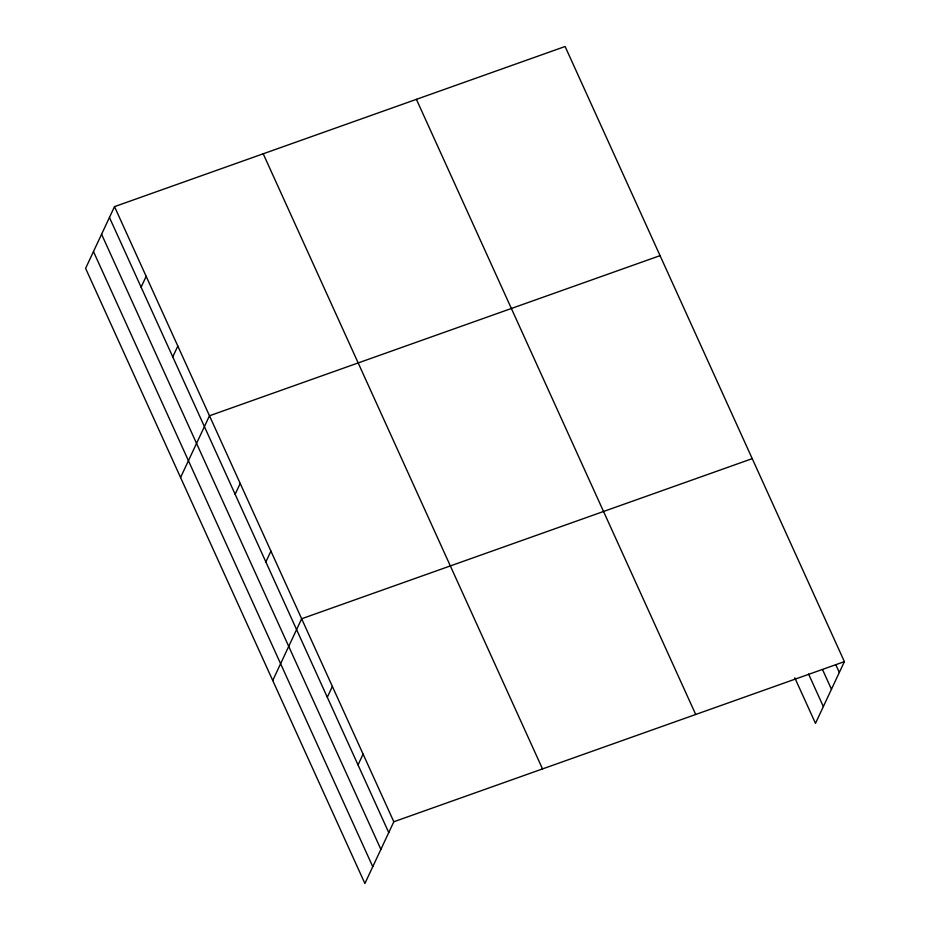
<?xml version="1.0" encoding="UTF-8"?>
<svg xmlns="http://www.w3.org/2000/svg" width="930" height="930" viewBox="0 0 930 930"><rect width="100%" height="100%" fill="white"/><g stroke="black" fill="none" stroke-linecap="round" stroke-linejoin="round"><path stroke-width="1.4" d="M114.518 206.634L85.607 268.363L364.897 883.5L393.82 821.76L844.394 661.637L565.103 46.5L114.518 206.634L393.82 821.76M141.104 287.172L146.173 276.35M172.759 356.888L177.828 346.065M180.56 477.509L209.483 415.78L660.056 255.645M235.139 494.272L240.207 483.437M265.852 561.929L270.932 551.106M272.734 680.504L301.657 618.764L752.231 458.641M327.302 697.268L332.37 686.433M358.027 764.925L363.095 754.102M844.394 661.637L815.482 723.366L794.801 677.831M835.779 664.659L839.325 672.46M822.597 669.74L831.455 689.258M808.577 674.041L823.341 706.567M416.408 99.347L695.71 714.473M263.213 153.787L542.516 768.924M109.449 217.457L388.752 832.594M101.579 234.255L380.882 849.392M93.477 251.565L372.767 866.702"/></g></svg>
